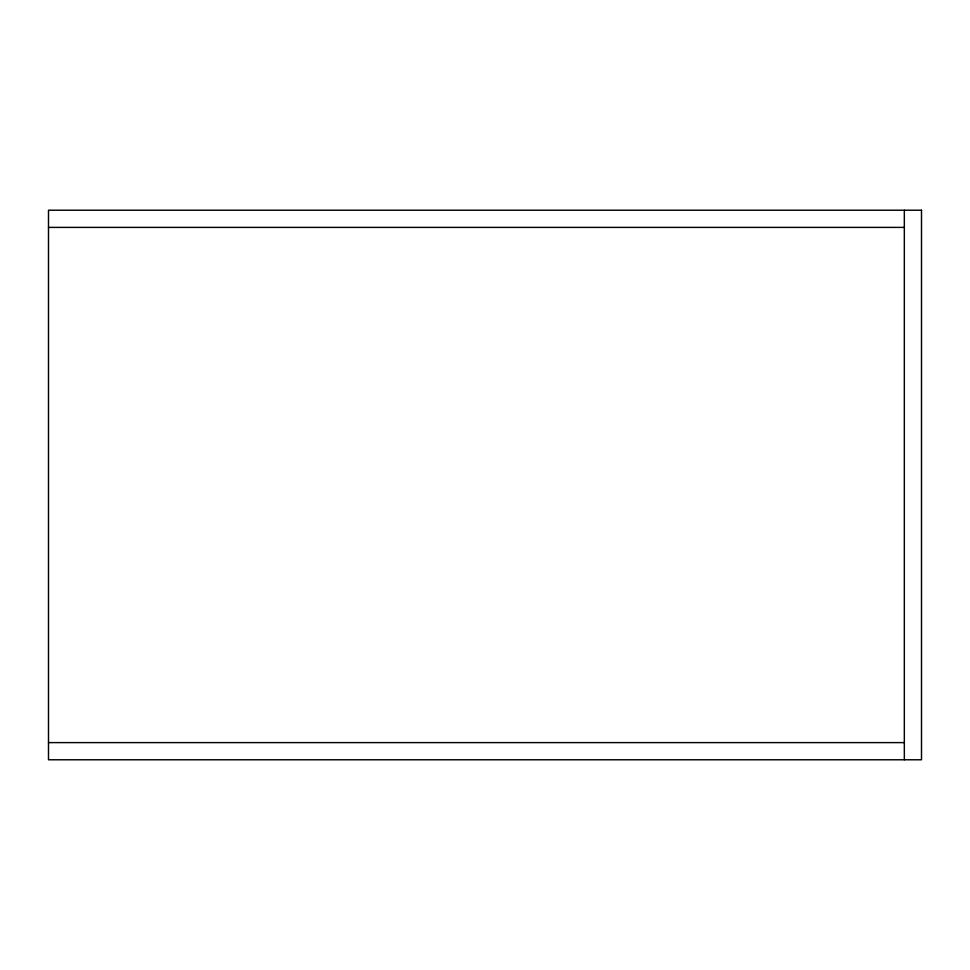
<?xml version="1.0" encoding="UTF-8"?>
<svg xmlns="http://www.w3.org/2000/svg" width="970" height="970" viewBox="0 0 970 970"><rect width="100%" height="100%" fill="white"/><g stroke="black" fill="none" stroke-linecap="round" stroke-linejoin="round"><path stroke-width="1.45" d="M48.5 227.392L904.331 227.392M48.5 742.608L904.331 742.608M904.331 210.223L904.331 759.777M921.5 210.223L48.5 210.223L48.5 759.777L921.5 759.777L921.5 210.223"/></g></svg>
